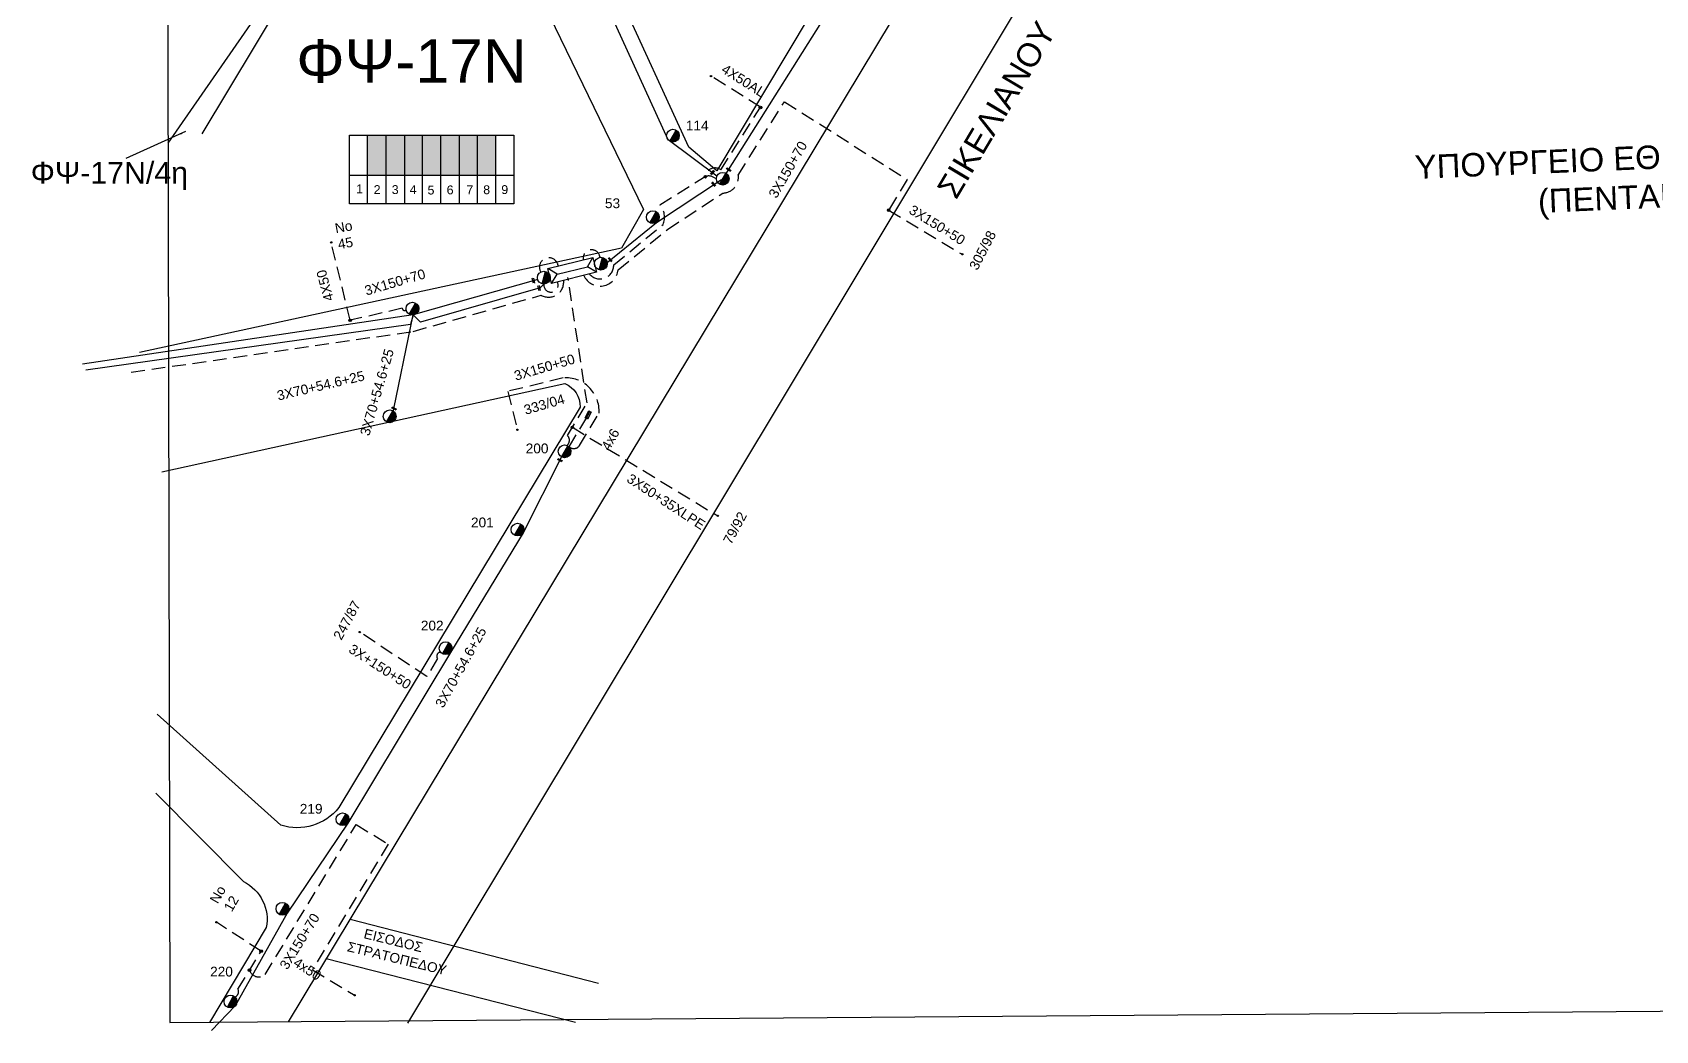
# Model space of a CAD drawing. Header units: millimetres. Extents: x 1421 to 13344, y 800 to 1949.
# Drawn here: x 10814.7 to 11114, y 860.8 to 1044.9 of the extents above; entities that cross this region are included whole.
import ezdxf

# ---------------------------------------------------------------- set-up
doc = ezdxf.new("R2010")
doc.units = ezdxf.units.MM
doc.linetypes.add('DASHED', pattern=[19.05, 12.7, -6.35])
for name, color, linetype in [('Pillar OTE', 7, 'Continuous'), ('Άγνωστα', 7, 'Continuous'), ('Επιγραφές - Σχήματα', 7, 'Continuous'), ('Καλωδια Χ.Τ. 3x50+35', 7, 'Continuous'), ('Καλώδια ΧΤ   3x150+50CU', 7, 'DASHED'), ('Καλώδια ΧΤ   3x150+70AL', 7, 'DASHED'), ('Μηχανική τομή', 7, 'Continuous'), ('Στύλος ΦΜ', 7, 'Continuous'), ('Στύλος ΦΜ @ 1', 7, 'Continuous'), ('Συνδέσεις', 7, 'Continuous'), ('Συνεστραμμένα ΧΤ   3x70+54.6+25 AL', 7, 'SYN_LINE'), ('Υποσταθμός εναέριος 2 στύλων', 7, 'Continuous'), ('Υποσταθμός πόλεως', 7, 'Continuous'), ('Υπόβαθρο ΔΕΗ', 7, 'Continuous'), ('Υπόγεια καλώδια Παροχών ΧΤ   4x50AL', 7, 'DASHED'), ('Υπόγεια καλώδια Παροχών ΧΤ   4x6', 7, 'DASHED')]:
    doc.layers.add(name, color=color, linetype=linetype)
doc.styles.add('arial', font='ARIAL.TTF')
doc.styles.get("Standard").update_dxf_attribs({"font": 'ARIAL.TTF'})
doc.linetypes.add('SYN_LINE', pattern='A,0.5,-0.0001,["/\\/\\/\\/",Standard,S=0.1,R=0,X=0,Y=-0.05],-0.25', length=0.7501)
doc.dimstyles.new('ISO-25', dxfattribs={"dimtxt": 2.5, "dimasz": 2.5, "dimexe": 1.25, "dimexo": 0.625, "dimtad": 1, "dimtxsty": 'Standard', "dimcen": 2.5, "dimadec": 0, "dimazin": 0, "dimtfac": 1, "dimtmove": 0, "dimatfit": 3, "dimfxl": 1, "dimarcsym": 0})

# ---------------------------------------------------------------- blocks, each defined once
blk = doc.blocks.new('ΥΠΑΡΧΩΝ ΤΣΙΜΕΝΤΕΝΙΟΣ ΣΤΥΛΟΣ')
at = {"layer": 'Στύλος ΦΜ'}
blk.add_hatch(color=7, dxfattribs=at).paths.add_polyline_path([(-1.29, -2.28, 0.574793), (2.62, 0, 0.268822), (1.3, 2.27)])
at = {"layer": 'Στύλος ΦΜ', "color": 7}
blk.add_line((-1.29, -2.28), (1.3, 2.27), dxfattribs=at)
blk.add_circle((0, 0), 2.62, dxfattribs=at)
at = {"layer": 'Στύλος ΦΜ', "flags": 4}
for tag, p in [('ΤΥΠΟΣ', (-4.91, 3.03)), ('ΑΡΙΘΜΟΣ', (-4.68, 8.05))]:
    blk.add_attdef(tag, p, '', height=4, dxfattribs=at)
blk = doc.blocks.new('ΥΠΟΣΤΑΘΜΟΣ ΕΝΑΕΡΙΟΣ ΕΠΙ 2 ΣΤΥΛΩΝ')
at = {"layer": 'Υποσταθμός εναέριος 2 στύλων', "linetype": 'Continuous'}
for points in [[(-11.97, -2.11, 0.574793), (-8.45, -0.07, 0.268822), (-9.64, 1.98)], [(9.68, -2.15, 0.574793), (13.19, -0.1, 0.268822), (12.01, 1.95)]]:
    blk.add_hatch(color=256, dxfattribs=at).paths.add_polyline_path(points)
for p, q in [((-11.97, -2.11), (-9.64, 1.98)), ((9.68, -2.15), (12.01, 1.95))]:
    blk.add_line(p, q, dxfattribs=at)
for centre in [(-10.81, -0.07), (10.84, -0.1)]:
    blk.add_circle(centre, 2.36, dxfattribs=at)
at = {"layer": 'Υποσταθμός πόλεως', "linetype": 'Continuous', "ltscale": 40}
blk.add_lwpolyline([(-8.57, 2.82), (8.57, 2.82), (8.57, -2.82), (-8.57, -2.82)], close=True, dxfattribs=at)
for points in [[(-5.75, 0), (-8.57, 2.82)], [(-8.57, -2.82), (-5.75, 0)], [(-5.75, 0), (5.75, 0)], [(5.75, 0), (8.57, 2.82)], [(8.57, -2.82), (5.75, 0)]]:
    blk.add_lwpolyline(points, dxfattribs=at)
at = {"layer": 'Υποσταθμός εναέριος 2 στύλων', "ltscale": 40, "flags": 1}
for tag, p in [('ΜΕΤΑΣΧΗΜΑΤΙΣΜΟΣ', (14.09, 2.51)), ('ΙΣΧΥΣ', (14.07, -0.28)), ('ΑΡΙΘΜΟΣ', (14.19, -3))]:
    blk.add_attdef(tag, p, '', height=1.8, dxfattribs=at)
blk = doc.blocks.new('_ΣΥΝΔΕΣΗ')
at = {"layer": 'Συνδέσεις', "linetype": 'SYN_LINE', "ltscale": 40}
blk.add_hatch(color=256, dxfattribs=at).paths.add_polyline_path([(0.5, -0.01, 1), (-0.5, -0.01, 1)])
at = {"layer": 'Συνδέσεις'}
blk.add_circle((0, -0.01), 0.5, dxfattribs=at)
blk = doc.blocks.new('ΜΗΧΑΝΙΚΗ ΤΟΜΗ')
at = {"layer": 'Μηχανική τομή', "ltscale": 40}
for p, q in [((-1.9, 0.8), (1.9, 0.8)), ((1.9, 0), (-1.9, 0))]:
    blk.add_line(p, q, dxfattribs=at)
blk = doc.blocks.new('ΥΠΟΣΤΑΘΜΟΣ ΠΟΛΕΩΣ')
at = {"layer": 'Υποσταθμός πόλεως', "linetype": 'Continuous', "ltscale": 40}
blk.add_lwpolyline([(-8.6, 2.8), (8.6, 2.8), (8.6, -2.8), (-8.6, -2.8)], close=True, dxfattribs=at)
for points in [[(-5.8, 0), (-8.6, 2.8)], [(5.8, 0), (8.6, 2.8)], [(-8.6, -2.8), (-5.8, 0)], [(-5.8, 0), (5.8, 0)], [(8.6, -2.8), (5.8, 0)]]:
    blk.add_lwpolyline(points, dxfattribs=at)
at = {"layer": 'Υποσταθμός πόλεως', "linetype": 'SYN_LINE', "ltscale": 40, "flags": 1}
for tag, p in [('ΜΕΤΑΣΧΗΜΑΤΙΣΜΟΣ', (10.6, 2.4)), ('ΙΣΧΥΣ', (10.6, -0.4)), ('ΑΡΙΘΜΟΣ', (10.7, -3.1))]:
    blk.add_attdef(tag, p, '', height=1.8, dxfattribs=at)

msp = doc.modelspace()

# ---------------------------------------------------------------- hatches: boundary and pattern name
at = {"layer": 'Καλώδια ΧΤ   3x150+50CU', "linetype": 'DASHED', "ltscale": 0.2}
h = msp.add_hatch(color=2, dxfattribs=at)
h.dxf.hatch_style = 1
h.paths.add_polyline_path([(10879.9042, 1025.97297), (10876.46433, 1025.97319), (10876.46387, 1018.6126), (10879.90374, 1018.60926)])
h = msp.add_hatch(color=173, dxfattribs=at)
h.dxf.hatch_style = 1
h.paths.add_polyline_path([(10883.34377, 1025.97276), (10879.9042, 1025.97297), (10879.90374, 1018.60926), (10883.34331, 1018.60592)])
h = msp.add_hatch(color=151, dxfattribs=at)
h.dxf.hatch_style = 1
h.paths.add_polyline_path([(10886.64133, 1025.97255), (10883.34377, 1025.97276), (10883.34331, 1018.60592), (10886.64087, 1018.60271)])
h = msp.add_hatch(color=6, dxfattribs=at)
h.dxf.hatch_style = 1
h.paths.add_polyline_path([(10890.02733, 1025.97234), (10886.64133, 1025.97255), (10886.64087, 1018.60271), (10890.02686, 1018.59942)])
h = msp.add_hatch(color=1, dxfattribs=at)
h.dxf.hatch_style = 1
h.paths.add_polyline_path([(10893.42397, 1025.97213), (10890.02733, 1025.97234), (10890.02686, 1018.59942), (10893.42351, 1018.59613)])
h = msp.add_hatch(color=85, dxfattribs=at)
h.dxf.hatch_style = 1
h.paths.add_polyline_path([(10896.76102, 1025.97192), (10893.42397, 1025.97213), (10893.42351, 1018.59613), (10896.76055, 1018.59289)])
h = msp.add_hatch(color=62, dxfattribs=at)
h.dxf.hatch_style = 1
h.paths.add_polyline_path([(10900.14939, 1025.9717), (10896.76102, 1025.97192), (10896.76055, 1018.59289), (10900.14893, 1018.58959)])

# ---------------------------------------------------------------- linework, layer by layer
at = {"layer": 'Pillar OTE', "ltscale": 40}
for points in [[(10873.13563, 1013.33311), (10873.13642, 1025.9734), (10903.46949, 1025.9715), (10903.4687, 1013.30374), (10873.13563, 1013.33404)], [(10876.46354, 1013.33071), (10876.46433, 1025.97319)], [(10879.90341, 1013.32728), (10879.9042, 1025.97297)], [(10883.34298, 1013.32384), (10883.34377, 1025.97276)], [(10886.64054, 1013.32055), (10886.64133, 1025.97255)], [(10890.02653, 1013.31717), (10890.02733, 1025.97234)], [(10893.42318, 1013.31378), (10893.42397, 1025.97213)], [(10896.76022, 1013.31044), (10896.76102, 1025.97192)], [(10900.1486, 1013.30706), (10900.14939, 1025.9717)], [(10873.13596, 1018.61583), (10903.46903, 1018.58637)]]:
    msp.add_lwpolyline(points, dxfattribs=at)
at = {"layer": 'Άγνωστα', "color": 85, "linetype": 'DASHED', "ltscale": 0.2}
msp.add_lwpolyline([(10852.05275, 867.00168, 0.429763009), (10852.60366, 868.45463), (10856.87487, 875.45735)], format="xyb", dxfattribs=at)
at = {"layer": 'Καλωδια Χ.Τ. 3x50+35', "color": 85, "linetype": 'DASHED', "ltscale": 0.2}
msp.add_lwpolyline([(10914.25237, 972.09235), (10941.07378, 955.74078)], dxfattribs=at)
at = {"layer": 'Καλώδια ΧΤ   3x150+50CU', "color": 6, "linetype": 'DASHED', "ltscale": 0.2}
msp.add_lwpolyline([(10917.42644, 1000.36587, 0.72015894), (10921.87126, 1002.09136), (10930.98085, 1009.49841, 0.286633823), (10930.39451, 1013.12782), (10938.76762, 1018.37109, -0.274758296), (10940.81116, 1017.87308)], format="xyb", dxfattribs=at)
at = {"layer": 'Καλώδια ΧΤ   3x150+50CU', "color": 173, "linetype": 'DASHED', "ltscale": 0.2}
msp.add_lwpolyline([(10972.57234, 1012.15116), (10986.13369, 1004.01161)], dxfattribs=at)
at = {"layer": 'Καλώδια ΧΤ   3x150+50CU', "color": 85, "linetype": 'DASHED', "ltscale": 0.2}
for points in [[(10913.2645, 968.75862, 0.454974617), (10913.34375, 970.58342), (10916.95793, 976.58542), (10913.43024, 999.73907)], [(10913.6486, 968.50556, 0.445630206), (10915.57852, 968.71702), (10919.19269, 974.71902, 0.450714198), (10912.55237, 981.21814), (10902.38456, 978.72916), (10904.10203, 971.71306)], [(10889.97244, 930.61415, 0.631100925), (10889.41761, 929.42098), (10887.40174, 926.12121), (10874.99311, 934.36713)]]:
    msp.add_lwpolyline(points, format="xyb", dxfattribs=at)
at = {"layer": 'Καλώδια ΧΤ   3x150+50CU', "color": 151, "linetype": 'DASHED', "ltscale": 0.2}
msp.add_lwpolyline([(10832.91774, 982.25067), (10884.897, 989.79176), (10908.49849, 996.46047, 0.607576753), (10912.64991, 999.19038)], format="xyb", dxfattribs=at)
at = {"layer": 'Καλώδια ΧΤ   3x150+50CU', "color": 62, "linetype": 'DASHED', "ltscale": 0.2}
msp.add_arc((10909.91553, 1001.6537), 1.72648, 6.1694726, 211.6357341, dxfattribs=at)
at = {"layer": 'Καλώδια ΧΤ   3x150+50CU', "color": 1, "linetype": 'DASHED', "ltscale": 0.2}
msp.add_arc((10917.78253, 1003.29806), 1.54838, 5.2773775, 191.8555071, dxfattribs=at)
at = {"layer": 'Καλώδια ΧΤ   3x150+50CU', "color": 27, "linetype": 'DASHED', "ltscale": 0.2}
msp.add_arc((10910.31718, 998.35045), 1.31403, 172.1534469, 25.1553667, dxfattribs=at)
at = {"layer": 'Καλώδια ΧΤ   3x150+70AL', "color": 173, "linetype": 'DASHED', "ltscale": 0.2}
msp.add_lwpolyline([(10916.3457, 1000.0999, 0.770535275), (10922.68012, 1001.16461), (10931.78971, 1008.57166), (10942.00451, 1015.30216, 0.447256549), (10944.84674, 1018.61523), (10953.36224, 1032.13851), (10975.97554, 1017.82123), (10972.57234, 1012.15116)], format="xyb", dxfattribs=at)
at = {"layer": 'Καλώδια ΧΤ   3x150+70AL', "color": 6, "linetype": 'DASHED', "ltscale": 0.2}
msp.add_lwpolyline([(10938.76762, 1018.37109, -0.576807781), (10941.65387, 1019.56487), (10948.94669, 1031.14645)], format="xyb", dxfattribs=at)
at = {"layer": 'Καλώδια ΧΤ   3x150+70AL', "color": 62, "linetype": 'DASHED', "ltscale": 0.2}
msp.add_lwpolyline([(10883.60827, 993.81072, -0.705983131), (10882.88773, 994.04438), (10873.28554, 991.83662)], format="xyb", dxfattribs=at)
at = {"layer": 'Καλώδια ΧΤ   3x150+70AL', "color": 85, "linetype": 'DASHED', "ltscale": 0.2}
msp.add_lwpolyline([(10854.73927, 871.95599, 0.545161747), (10857.60795, 871.16477), (10874.4006, 898.81123), (10880.30702, 895.22363), (10866.33011, 872.01238), (10874.22802, 867.25656)], format="xyb", dxfattribs=at)
at = {"layer": 'Συνεστραμμένα ΧΤ   3x70+54.6+25 AL', "color": 1, "ltscale": 20}
msp.add_lwpolyline([(10941.98898, 1017.94395), (10964.54605, 1053.76635), (10974.97616, 1071.07082), (10990.42049, 1096.2239), (11013.25871, 1134.45031), (11031.23542, 1164.44182), (11046.16243, 1189.88799), (11060.99144, 1217.08975)], dxfattribs=at)
at = {"layer": 'Συνεστραμμένα ΧΤ   3x70+54.6+25 AL', "color": 6, "ltscale": 20}
msp.add_lwpolyline([(10940.9206, 1018.44576), (10931.8933, 1025.14537), (10919.22688, 1053.0262), (10906.43099, 1079.5003), (10893.93106, 1108.66213), (10877.45907, 1138.84574), (10867.0555, 1160.44359), (10843.82323, 1131.8323), (10841.67246, 1128.84701)], dxfattribs=at)
at = {"layer": 'Συνεστραμμένα ΧΤ   3x70+54.6+25 AL', "color": 151, "ltscale": 20}
msp.add_lwpolyline([(10893.39875, 1107.61166), (10871.82158, 1074.06206), (10857.90809, 1050.82192), (10839.69564, 1024.51258)], dxfattribs=at)
at = {"layer": 'Συνεστραμμένα ΧΤ   3x70+54.6+25 AL', "color": 1, "ltscale": 15}
msp.add_lwpolyline([(10920.66763, 1002.49059), (10929.77722, 1009.89764), (10941.74049, 1017.78021)], dxfattribs=at)
at = {"layer": 'Συνεστραμμένα ΧΤ   3x70+54.6+25 AL', "color": 62, "linetype": 'SYN_LINE', "ltscale": 20}
msp.add_lwpolyline([(10907.86844, 999.37091), (10884.93003, 992.81401), (10823.93863, 983.73649)], dxfattribs=at)
at = {"layer": 'Συνεστραμμένα ΧΤ   3x70+54.6+25 AL', "color": 2, "linetype": 'SYN_LINE', "ltscale": 20}
for points in [[(10909.01545, 998.52984), (10908.31135, 997.82145), (10886.23297, 991.51039), (10884.93003, 992.81401), (10884.3874, 991.05348), (10824.52853, 982.64089)], [(10880.93558, 973.40828), (10884.93003, 992.81401)]]:
    msp.add_lwpolyline(points, dxfattribs=at)
at = {"layer": 'Συνεστραμμένα ΧΤ   3x70+54.6+25 AL', "color": 85, "linetype": 'SYN_LINE', "ltscale": 20}
msp.add_lwpolyline([(10912.24001, 966.64306), (10905.169, 952.64099), (10891.78016, 930.57834), (10872.82934, 899.09886), (10861.67688, 882.48625), (10852.06718, 865.35036), (10847.71119, 860.81574)], dxfattribs=at)
at = {"layer": 'Υπόβαθρο ΔΕΗ'}
for points in [[(10840.03143, 862.30832), (12828.1383, 877.43934), (12848.3754, 1876.73506)], [(10837.93673, 1874.1658), (10840.03143, 862.30832)], [(11325.77763, 865.53834), (11435.71294, 946.05329), (11434.97536, 955.05847), (11064.33905, 1198.69106), (10861.84628, 862.41432)], [(10883.92021, 862.19382), (10892.46178, 876.42496), (11079.79048, 1188.53428)], [(10845.99484, 1026.20607), (10885.13345, 1091.38749), (10886.20757, 1092.27474), (10887.57086, 1092.27474), (10888.60366, 1092.0065), (10888.93416, 1091.20179), (10889.69843, 1090.00504), (10927.3709, 1012.28533), (10923.33193, 1005.16954), (10834.46783, 985.89715)], [(10873.25868, 881.36673), (10919.04598, 869.58371)], [(10868.87332, 874.08402), (10914.85609, 862.38221)]]:
    msp.add_lwpolyline(points, dxfattribs=at)
msp.add_lwpolyline([(10922.64534, 1052.39437), (11021.92967, 1222.85026), (11025.2783, 1224.1499), (11052.59464, 1206.23161), (10940.88403, 1019.38906), (10935.71375, 1023.80192)], close=True, dxfattribs=at)
for points in [[(10838.54686, 963.88092), (10912.86747, 980.14676, -0.322901737), (10915.66472, 975.83007), (10871.16746, 901.93413, -0.315553367), (10860.52766, 898.719), (10837.69973, 919.17029)], [(10837.42435, 904.6362), (10853.62506, 888.29598, -0.335468622), (10857.82808, 879.79766), (10847.32675, 862.32023)]]:
    msp.add_lwpolyline(points, format="xyb", dxfattribs=at)
at = {"layer": 'Υπόγεια καλώδια Παροχών ΧΤ   4x50AL', "color": 6, "linetype": 'DASHED', "ltscale": 0.2}
msp.add_lwpolyline([(10948.94669, 1031.14645), (10939.81622, 1036.89583)], dxfattribs=at)
at = {"layer": 'Υπόγεια καλώδια Παροχών ΧΤ   4x50AL', "color": 62, "linetype": 'DASHED', "ltscale": 0.2}
msp.add_lwpolyline([(10873.28554, 991.83662), (10869.76978, 1006.32908)], dxfattribs=at)
at = {"layer": 'Υπόγεια καλώδια Παροχών ΧΤ   4x50AL', "color": 85, "linetype": 'DASHED', "ltscale": 0.2}
msp.add_lwpolyline([(10856.87487, 875.45735), (10848.61268, 880.78898)], dxfattribs=at)
at = {"layer": 'Υπόγεια καλώδια Παροχών ΧΤ   4x6', "color": 85, "linetype": 'DASHED', "ltscale": 0.2}
msp.add_lwpolyline([(10913.6486, 968.50556), (10916.90522, 973.91377)], dxfattribs=at)

# ---------------------------------------------------------------- block references
at = {"layer": 'Μηχανική τομή'}
for p, xscale, yscale, zscale, rotation in [((10940.16183, 1019.02301), 0.2499999999999681, 0.2499999999999681, 0.2499999999999681, 49.935581647553), ((10943.00565, 1019.5585), 0.2500000000001928, 0.2500000000001928, 0.2500000000001928, 327.4856236634982), ((10940.20855, 1016.87392), 0.2500000000001928, 0.2500000000001928, 0.2500000000001928, 312.6268794242704), ((10921.15374, 1002.95511), 0.2500000000001928, 0.2500000000001928, 0.2500000000001928, 312.6268794242704), ((10907.16644, 999.17025), 0.249999999999919, 0.249999999999919, 0.249999999999919, 102.3601860078606), ((10908.20826, 997.79198), 0.249999999999919, 0.249999999999919, 0.249999999999919, 102.3601860078606), ((10881.33304, 975.49127), 0.2500000000002005, 0.2500000000002005, 0.2500000000002005, 331.5446991727721), ((10911.92579, 965.93984), 0.2500000000002005, 0.2500000000002005, 0.2500000000002005, 331.5446991727721)]:
    msp.add_blockref('ΜΗΧΑΝΙΚΗ ΤΟΜΗ', p, dxfattribs=dict(at, xscale=xscale, yscale=yscale, zscale=zscale, rotation=rotation))
at = {"layer": 'Στύλος ΦΜ @ 1', "ltscale": 40}
ref = msp.add_blockref('ΥΠΑΡΧΩΝ ΤΣΙΜΕΝΤΕΝΙΟΣ ΣΤΥΛΟΣ', (10932.79699, 1025.90069), dxfattribs=dict(at, xscale=0.4499999999998181, yscale=0.4499999999998181, zscale=0.4499999999998181))
ref.add_attrib('ΤΥΠΟΣ', '114', (10935.18111, 1026.85973), dxfattribs={"layer": 'Στύλος ΦΜ', "height": 1.8, "flags": 4})
at = {"layer": 'Στύλος ΦΜ @ 1', "ltscale": 40, "xscale": 0.4499999999998181, "yscale": 0.4499999999998181, "zscale": 0.4499999999998181}
for p in [(10941.98672, 1017.94524), (10884.77361, 993.98135), (10880.5762, 974.10952), (10860.80263, 883.27545)]:
    msp.add_blockref('ΥΠΑΡΧΩΝ ΤΣΙΜΕΝΤΕΝΙΟΣ ΣΤΥΛΟΣ', p, dxfattribs=at)
at = {"layer": 'Στύλος ΦΜ @ 1', "ltscale": 40}
ref = msp.add_blockref('ΥΠΑΡΧΩΝ ΤΣΙΜΕΝΤΕΝΙΟΣ ΣΤΥΛΟΣ', (10929.09896, 1010.8605), dxfattribs=dict(at, xscale=0.4499999999998181, yscale=0.4499999999998181, zscale=0.4499999999998181))
ref.add_attrib('ΤΥΠΟΣ', '53', (10920.26282, 1012.52325), dxfattribs={"layer": 'Στύλος ΦΜ', "height": 1.8, "flags": 4})
ref = msp.add_blockref('ΥΠΑΡΧΩΝ ΤΣΙΜΕΝΤΕΝΙΟΣ ΣΤΥΛΟΣ', (10912.82104, 967.66753), dxfattribs=dict(at, xscale=0.4499999999998181, yscale=0.4499999999998181, zscale=0.4499999999998181))
ref.add_attrib('ΤΥΠΟΣ', '200', (10905.65312, 967.30032), dxfattribs={"layer": 'Στύλος ΦΜ', "height": 1.8, "flags": 4})
ref = msp.add_blockref('ΥΠΑΡΧΩΝ ΤΣΙΜΕΝΤΕΝΙΟΣ ΣΤΥΛΟΣ', (10904.14829, 953.2286), dxfattribs=dict(at, xscale=0.4499999999998181, yscale=0.4499999999998181, zscale=0.4499999999998181))
ref.add_attrib('ΤΥΠΟΣ', '201', (10895.56306, 953.64715), dxfattribs={"layer": 'Στύλος ΦΜ', "height": 1.8, "flags": 4})
ref = msp.add_blockref('ΥΠΑΡΧΩΝ ΤΣΙΜΕΝΤΕΝΙΟΣ ΣΤΥΛΟΣ', (10890.89125, 931.35098), dxfattribs=dict(at, xscale=0.4499999999998181, yscale=0.4499999999998181, zscale=0.4499999999998181))
ref.add_attrib('ΤΥΠΟΣ', '202', (10886.31576, 934.62204), dxfattribs={"layer": 'Στύλος ΦΜ', "height": 1.8, "flags": 4})
ref = msp.add_blockref('ΥΠΑΡΧΩΝ ΤΣΙΜΕΝΤΕΝΙΟΣ ΣΤΥΛΟΣ', (10871.87759, 899.79264), dxfattribs=dict(at, xscale=0.4499999999998181, yscale=0.4499999999998181, zscale=0.4499999999998181))
ref.add_attrib('ΤΥΠΟΣ', '219', (10863.99657, 900.82348), dxfattribs={"layer": 'Στύλος ΦΜ', "height": 1.8, "flags": 4})
ref = msp.add_blockref('ΥΠΑΡΧΩΝ ΤΣΙΜΕΝΤΕΝΙΟΣ ΣΤΥΛΟΣ', (10851.22013, 866.16868), dxfattribs=dict(at, xscale=0.4499999999998181, yscale=0.4499999999998181, zscale=0.4499999999998181))
ref.add_attrib('ΤΥΠΟΣ', '220', (10847.46305, 870.7917), dxfattribs={"layer": 'Στύλος ΦΜ', "height": 1.8, "flags": 4})
at = {"layer": 'Συνδέσεις'}
for p, xscale, yscale, zscale in [((10939.81622, 1036.89583), 0.25, 0.25, 0.25), ((10948.95185, 1031.1032), 0.4777242751394019, 0.4777242751394019, 0.4777242751394019), ((10938.77278, 1018.32784), 0.4777242751394019, 0.4777242751394019, 0.4777242751394019), ((10972.57234, 1012.15116), 0.4777242751394019, 0.4777242751394019, 0.4777242751394019), ((10869.7909, 1006.20863), 0.25, 0.25, 0.25), ((10986.13369, 1004.01161), 0.25, 0.25, 0.25), ((10873.28554, 991.83662), 0.4777242751394019, 0.4777242751394019, 0.4777242751394019), ((10904.11521, 971.65925), 0.25, 0.25, 0.25), ((10914.25237, 972.09235), 0.4777242751394019, 0.4777242751394019, 0.4777242751394019), ((10941.07378, 955.74078), 0.25, 0.25, 0.25), ((10875.05584, 934.32545), 0.25, 0.25, 0.25), ((10848.61268, 880.78898), 0.25, 0.25, 0.25), ((10856.87487, 875.45735), 0.4777242751394019, 0.4777242751394019, 0.4777242751394019), ((10854.73927, 871.95599), 0.4777242751394019, 0.4777242751394019, 0.4777242751394019), ((10874.10505, 867.33061), 0.25, 0.25, 0.25)]:
    msp.add_blockref('_ΣΥΝΔΕΣΗ', p, dxfattribs=dict(at, xscale=xscale, yscale=yscale, zscale=zscale))
at = {"layer": 'Υποσταθμός εναέριος 2 στύλων', "xscale": 0.4999999999999999, "yscale": 0.4999999999999999, "zscale": 0.4999999999999999, "rotation": 13.8256168186981}
msp.add_blockref('ΥΠΟΣΤΑΘΜΟΣ ΕΝΑΕΡΙΟΣ ΕΠΙ 2 ΣΤΥΛΩΝ', (10914.23587, 1001.03037), dxfattribs=at)
at = {"layer": 'Υποσταθμός πόλεως', "xscale": 0.08535055226355605, "yscale": 0.08535055226355605, "zscale": 0.08535055226355605, "rotation": 61.67054130346517}
msp.add_blockref('ΥΠΟΣΤΑΘΜΟΣ ΠΟΛΕΩΣ', (10917.17078, 974.38092), dxfattribs=at)

# ---------------------------------------------------------------- texts
at = {"ltscale": 40, "char_height": 4, "style": 'arial'}
for s, insert, width, attachment_point, rotation in [('{\\H1.083x;ΣIKEΛIANOY}', (10981.29455, 1016.1481), 64.8866414, 1, 59.2546127), ('{\\H1.083x;YΠOYPΓEIO EΘNIKHΣ AMYNHΣ\\P(ΠENTAΓONON)}', (11115.14985, 1017.74682), 107.9933069, 5, 2.4447395)]:
    msp.add_mtext(s, dxfattribs=dict(at, insert=insert, width=width, attachment_point=attachment_point, rotation=rotation))
at = {"ltscale": 30, "char_height": 1.63441, "width": 11.2572904, "attachment_point": 1}
for s, insert in [('1', (10874.38179, 1016.89443)), ('2', (10877.62025, 1016.76097)), ('3', (10880.95084, 1016.76097)), ('4', (10884.25435, 1016.76097)), ('5', (10887.55785, 1016.67979)), ('6', (10891.07798, 1016.70685)), ('7', (10894.70643, 1016.70685)), ('8', (10897.82039, 1016.73391)), ('9', (10901.15097, 1016.76097))]:
    msp.add_mtext(s, dxfattribs=dict(at, insert=insert))
at = {"layer": 'Άγνωστα', "color": 7, "char_height": 1.8, "attachment_point": 1}
for s, gutter_width, insert, rotation in [('3X150+70', 12.5, (10950.32078, 1015.09239), 59.9662341), ('3X150+50', 12.5, (10977.08728, 1013.22054), 328.302937), ('305/98', 12.5, (10987.32512, 1001.75355), 62.6207577), ('3X150+70', 12.5, (10875.7613, 998.10716), 16.3684265), ('3X70+54.6+25', 12.5, (10875.07243, 970.89491), 73.8902342), ('3X150+50', 12.5, (10903.3157, 982.4055), 16.3684265), ('3X70+54.6+25', 12.5, (10859.62297, 978.7762), 13.2183851), ('333/04', 12.5, (10905.12442, 976.10644), 16.3684265), ('4x6', 12.5, (10919.48032, 968.54112), 60.7210161), ('3X50+35XLPE', 12.5, (10925.09793, 963.66333), 326.8785621), ('79/92', 1.88396, (10941.94461, 951.19252), 61.629019), ('247/87', 1.88396, (10870.07079, 933.54934), 61.629019), ('3X70+54.6+25', 12.5, (10888.86014, 921.0629), 60.7210161), ('3X+150+50', 12.5, (10873.82136, 932.22762), 327.1704456), ('3X150+70', 12.5, (10860.16344, 872.84558), 58.2659777), ('ΣΤΡΑΤΟΠΕΔΟΥ', 12.5, (10873.03231, 877.23809), 346.1676302), ('ΕΙΣΟΔΟΣ', 12.5, (10876.09274, 879.63165), 346.1676302)]:
    msp.add_mtext_dynamic_manual_height_columns(s, width=1.8, gutter_width=gutter_width, heights=[0.04535], dxfattribs=dict(at, insert=insert, rotation=rotation))
at = {"layer": 'Άγνωστα', "color": 7}
note = msp.add_mtext_dynamic_manual_height_columns('No ', width=1.8, gutter_width=1.88396, heights=[0.04535, 0], dxfattribs=dict(at, insert=(10866.70756, 1009.00446), char_height=1.8, attachment_point=1, rotation=10.3068664))
for column, words in zip(note.columns.linked_columns, ['45']):
    column.text = words
note = msp.add_mtext_dynamic_manual_height_columns('No ', width=1.8, gutter_width=1.88396, heights=[0.04535, 0], dxfattribs=dict(at, insert=(10845.46113, 881.77879), char_height=1.8, attachment_point=1, rotation=60.1190469))
for column, words in zip(note.columns.linked_columns, ['12']):
    column.text = words
note = msp.add_mtext_dynamic_manual_height_columns('4x50\\P', width=1.8, gutter_width=12.5, heights=[0.04535, 0], dxfattribs=dict(at, insert=(10851.58992, 882.16548), char_height=1.8, attachment_point=1, rotation=327.1704456))
at = {"layer": 'Επιγραφές - Σχήματα', "ltscale": 0.2, "insert": (10814.38805, 1021.051), "char_height": 4, "width": 19.6718533, "attachment_point": 1}
msp.add_mtext('ΦΨ-17Ν/4η', dxfattribs=at)
at = {"layer": 'Υπόβαθρο ΔΕΗ', "insert": (10863.35064, 1043.68714), "char_height": 8, "attachment_point": 1}
msp.add_mtext_dynamic_manual_height_columns('ΦΨ-17N', width=84.657329, gutter_width=12.5, heights=[0], dxfattribs=at)
at = {"layer": 'Υπόγεια καλώδια Παροχών ΧΤ   4x50AL', "color": 7, "char_height": 1.8, "attachment_point": 1}
for s, insert, rotation in [('4X50AL', (10942.5256, 1039.20186), 327.5999966), ('4X50', (10868.53612, 995.17707), 104.994018)]:
    msp.add_mtext_dynamic_manual_height_columns(s, width=1.8, gutter_width=12.5, heights=[0.04535], dxfattribs=dict(at, insert=insert, rotation=rotation))

# ---------------------------------------------------------------- leaders
at = {"layer": 'Επιγραφές - Σχήματα', "ltscale": 40}
msp.add_leader([(10842.90289, 1026.63727), (10831.94587, 1021.67432)], dimstyle='ISO-25', override={"dimasz": 1, "dimtad": 0}, dxfattribs=at)

doc.saveas('drawing.dxf')
